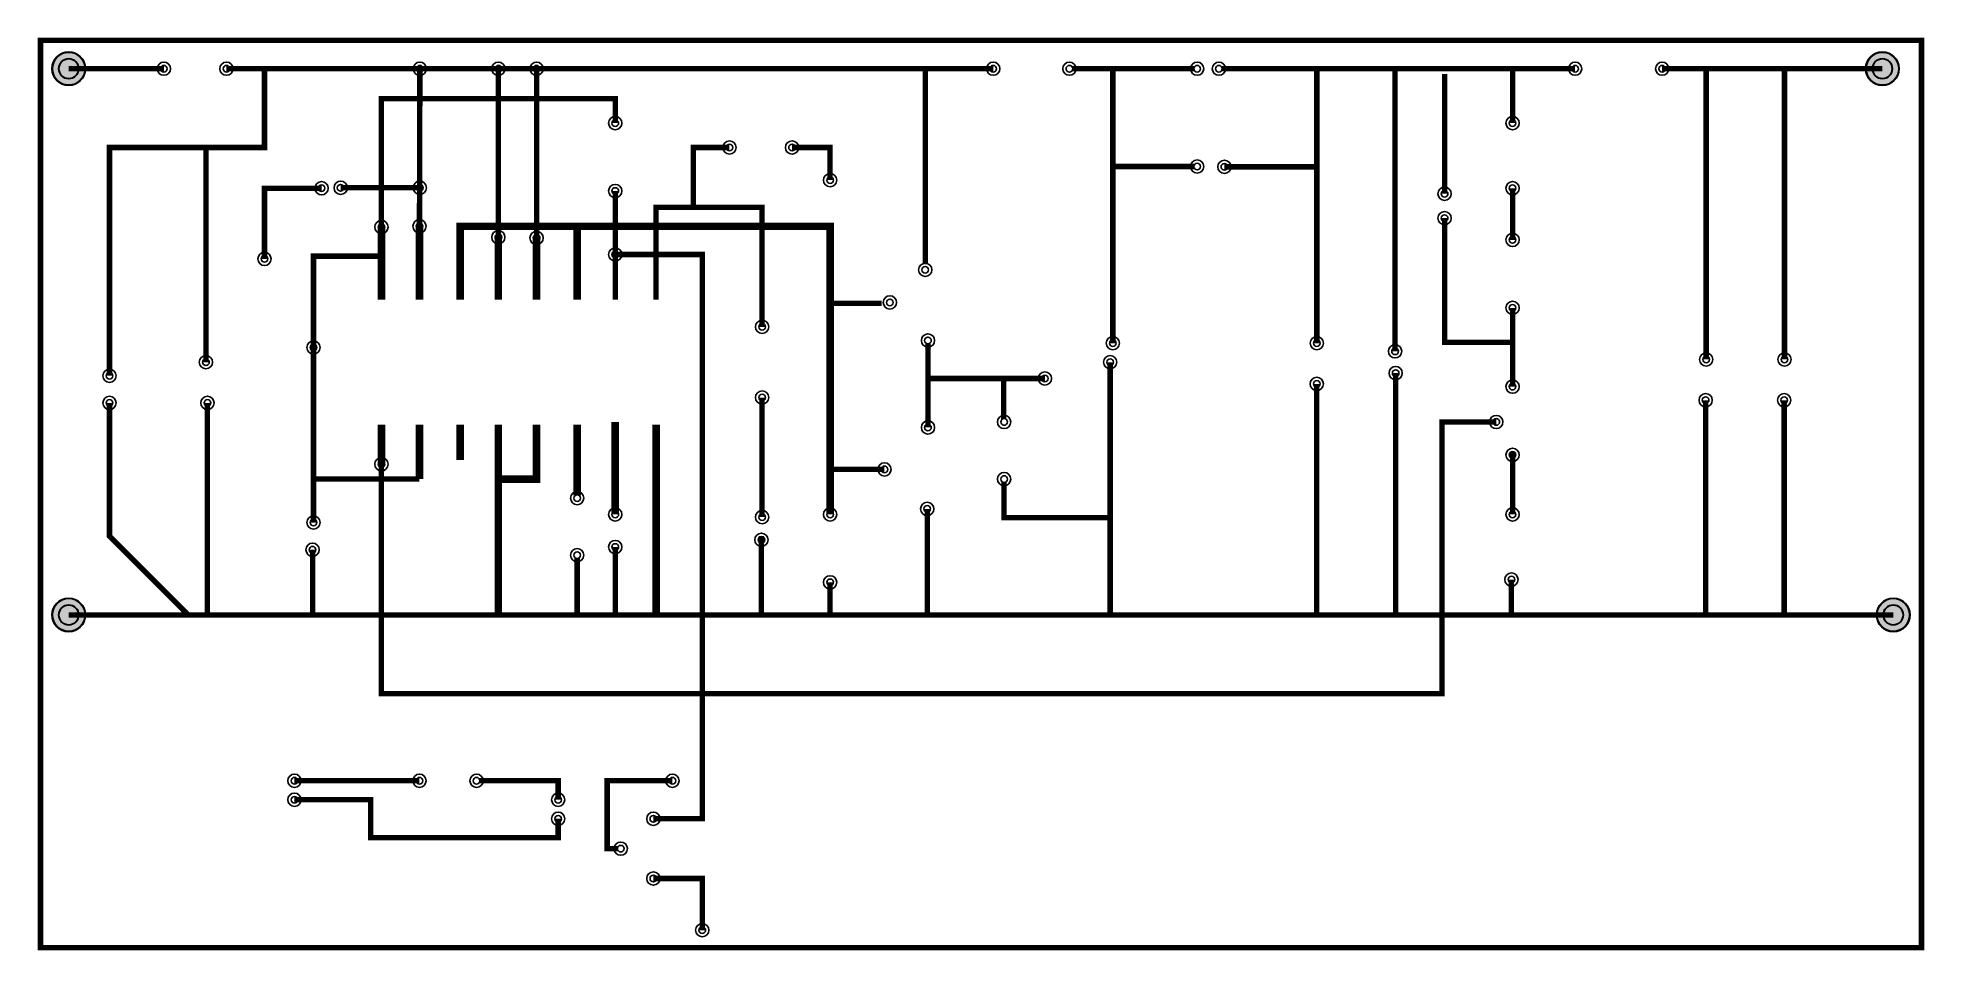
# Model space of a CAD drawing. Extents: x 38 to 3507, y 93 to 1772.
import ezdxf

# ---------------------------------------------------------------- set-up
doc = ezdxf.new("R2010")
doc.units = 9
for name, color, linetype, true_color in [('2', 7, 'Continuous', 0x008000), ('3', 7, 'Continuous', 0x00ff00), ('BoardOutLine', 7, 'Continuous', 0xff00ff), ('BottomLayer', 7, 'Continuous', 0x0000ff), ('BottomSolderMaskLayer', 7, 'Continuous', 0xaa00ff), ('Hole', 7, 'Continuous', 0x222222), ('Multi-Layer', 7, 'Continuous', 0xc0c0c0), ('TopLayer', 7, 'Continuous', 0xff0000), ('TopSolderMaskLayer', 7, 'Continuous', 0x800080)]:
    doc.layers.add(name, color=color, linetype=linetype, true_color=true_color)

msp = doc.modelspace()

# ---------------------------------------------------------------- hatches: boundary and pattern name
at = {"layer": 'BottomSolderMaskLayer'}
for points in [[(64, 1715, 1), (126, 1715, 1)], [(3399, 1715, 1), (3461, 1715, 1)], [(64, 710, 1), (126, 710, 1)], [(3419, 710, 1), (3481, 710, 1)]]:
    msp.add_hatch(color=256, dxfattribs=at).paths.add_polyline_path(points)
at = {"layer": 'TopSolderMaskLayer'}
for points in [[(64, 1715, 1), (126, 1715, 1)], [(3399, 1715, 1), (3461, 1715, 1)], [(64, 710, 1), (126, 710, 1)], [(3419, 710, 1), (3481, 710, 1)]]:
    msp.add_hatch(color=256, dxfattribs=at).paths.add_polyline_path(points)

# ---------------------------------------------------------------- linework, layer by layer
at = {"layer": '2', "const_width": 10}
for points in [[(740.681, 1715), (740, 1425)], [(885, 1404.873), (885, 1715)], [(955.347, 1715), (955.347, 1403.54)], [(740.681, 1495.94), (595, 1495.94)], [(885, 1290), (885, 1404.873)], [(955.347, 1403.54), (955.347, 1290)]]:
    msp.add_lwpolyline(points, dxfattribs=at)
at = {"layer": '3', "const_width": 10}
msp.add_lwpolyline([(1100, 1373.1), (1260, 1373.1), (1260, 335), (1170, 335)], dxfattribs=at)
at = {"layer": 'BoardOutLine', "const_width": 10}
msp.add_lwpolyline([(43, 1767), (3502, 1767), (3502, 98), (43, 98), (43, 1767)], close=True, dxfattribs=at)
at = {"layer": 'BottomLayer', "const_width": 10}
for points in [[(670, 1423.587), (670, 1660), (1100, 1660), (1100, 1615)], [(1243.347, 1460), (1243.347, 1570), (1310, 1570)], [(1425, 1570), (1495, 1570), (1495, 1510)], [(1100, 1490), (1100, 1290)], [(1175, 1290), (1175, 1460), (1370, 1460), (1370, 1425)], [(545, 1202.135), (545, 1370), (670, 1370), (670, 1423.587)], [(1370, 1240), (1370, 1425)], [(2720, 1065), (2620, 1065), (2620, 565), (670, 565), (670, 987.264)], [(510, 405), (740, 405)], [(850, 405), (995, 405), (995, 370)], [(1205, 405), (1085, 405), (1085, 280), (1105, 280)], [(995, 335), (995, 300), (650, 300), (650, 370), (510, 370)], [(1170, 225), (1260, 225), (1260, 130)]]:
    msp.add_lwpolyline(points, dxfattribs=at)
at = {"layer": 'BottomSolderMaskLayer'}
for centre, radius in [((95, 1715), 31), ((3430, 1715), 31), ((95, 1715), 18.6), ((3430, 1715), 18.6), ((95, 710), 31), ((95, 710), 18.6), ((3450, 710), 31), ((3450, 710), 18.6)]:
    msp.add_circle(centre, radius, dxfattribs=at)
at = {"layer": 'Hole'}
for centre in [(270, 1715), (385, 1715), (740.681, 1715), (885, 1715), (955.347, 1715), (1795, 1715), (1935, 1715), (2170, 1715), (2210, 1715), (2865, 1715), (3025, 1715), (1100, 1615), (2750, 1615), (1310, 1570), (1425, 1570), (2170, 1535), (2220, 1534.46), (560, 1495), (595, 1495.94), (740.681, 1495.94), (1100, 1490), (1495, 1510), (2750, 1495), (2625, 1485), (670, 1423.587), (740, 1425), (2625, 1440), (885, 1404.873), (955.347, 1403.54), (2750, 1400), (455, 1365), (1100, 1373.101), (1670, 1345), (1605, 1285), (2750, 1275), (1370, 1240), (1675, 1215), (2014.85, 1210), (2390, 1210), (347.35, 1175), (545, 1202.13), (2010, 1175), (2533.85, 1195), (3105.88, 1180), (3250, 1180), (170, 1150), (1890, 1145), (2535, 1155), (1370, 1110), (2389.85, 1135), (2750, 1130), (3105, 1105), (3249.45, 1105), (170, 1100), (350, 1100), (1675, 1055), (1815, 1065), (2720, 1065), (2750, 1004.4), (670, 987.264), (1595, 977.8), (1815, 960), (1030, 925), (1673.63, 905), (545, 880), (1100, 895), (1370, 890), (1495, 895), (2750, 895), (543.35, 830), (1100, 835), (1368.68, 848.25), (1030, 820), (1495, 770), (2747.85, 775), (510, 405), (740, 405), (845, 405), (1205, 405), (510, 370), (995, 370), (995, 335), (1170, 335), (1110, 280), (1170, 225), (1260, 130)]:
    msp.add_circle(centre, 6.102, dxfattribs=at)
at = {"layer": 'Multi-Layer'}
for centre, radius in [((95, 1715), 30), ((3430, 1715), 30), ((95, 1715), 18), ((270, 1715), 12.205), ((385, 1715), 12.205), ((740.681, 1715), 12.205), ((885, 1715), 12.205), ((955.347, 1715), 12.205), ((1795, 1715), 12.205), ((1935, 1715), 12.205), ((2170, 1715), 12.205), ((2210, 1715), 12.205), ((2865, 1715), 12.205), ((3025, 1715), 12.205), ((3430, 1715), 18), ((1100, 1615), 12.205), ((2750, 1615), 12.205), ((1310, 1570), 12.205), ((1425, 1570), 12.205), ((2170, 1535), 12.205), ((2220, 1534.46), 12.205), ((560, 1495), 12.205), ((595, 1495.94), 12.205), ((740.681, 1495.94), 12.205), ((1100, 1490), 12.205), ((1495, 1510), 12.205), ((2625, 1485), 12.205), ((2750, 1495), 12.205), ((670, 1423.587), 12.205), ((740, 1425), 12.205), ((2625, 1440), 12.205), ((885, 1404.873), 12.205), ((955.347, 1403.54), 12.205), ((2750, 1400), 12.205), ((455, 1365), 12.205), ((1100, 1373.101), 12.205), ((1670, 1345), 12.205), ((1605, 1285), 12.205), ((2750, 1275), 12.205), ((1370, 1240), 12.205), ((545, 1202.13), 12.205), ((1675, 1215), 12.205), ((2014.85, 1210), 12.205), ((2390, 1210), 12.205), ((347.35, 1175), 12.205), ((2010, 1175), 12.205), ((2533.85, 1195), 12.205), ((3105.88, 1180), 12.205), ((3250, 1180), 12.205), ((170, 1150), 12.205), ((1890, 1145), 12.205), ((2389.85, 1135), 12.205), ((2535, 1155), 12.205), ((170, 1100), 12.205), ((350, 1100), 12.205), ((1370, 1110), 12.205), ((2750, 1130), 12.205), ((3105, 1105), 12.205), ((3249.45, 1105), 12.205), ((1815, 1065), 12.205), ((2720, 1065), 12.205), ((1675, 1055), 12.205), ((2750, 1004.4), 12.205), ((670, 987.264), 12.205), ((1595, 977.8), 12.205), ((1815, 960), 12.205), ((1030, 925), 12.205), ((1100, 895), 12.205), ((1370, 890), 12.205), ((1495, 895), 12.205), ((1673.63, 905), 12.205), ((2750, 895), 12.205), ((545, 880), 12.205), ((543.35, 830), 12.205), ((1100, 835), 12.205), ((1368.68, 848.25), 12.205), ((1030, 820), 12.205), ((1495, 770), 12.205), ((2747.85, 775), 12.205), ((95, 710), 30), ((3450, 710), 30), ((95, 710), 18), ((3450, 710), 18), ((510, 405), 12.205), ((740, 405), 12.205), ((845, 405), 12.205), ((1205, 405), 12.205), ((510, 370), 12.205), ((995, 370), 12.205), ((995, 335), 12.205), ((1170, 335), 12.205), ((1110, 280), 12.205), ((1170, 225), 12.205), ((1260, 130), 12.205)]:
    msp.add_circle(centre, radius, dxfattribs=at)
at = {"layer": 'TopLayer', "const_width": 10}
for points in [[(95, 1715), (270, 1715)], [(170, 1150), (170, 1570), (455, 1570), (455, 1715)], [(385, 1715), (1795, 1715)], [(1670, 1710), (1670, 1355)], [(1940, 1715), (2165, 1715)], [(2014.85, 1715), (2014.85, 1210)], [(2215, 1715), (2865, 1715)], [(2390, 1210), (2390, 1715)], [(2533.85, 1715), (2533.85, 1195)], [(2625, 1705), (2625, 1485)], [(2750, 1615), (2750, 1715)], [(3025, 1715), (3430, 1715)], [(3105.881, 1715), (3105.881, 1180)], [(3250, 1180), (3250, 1715)], [(347.347, 1570), (347.347, 1175)], [(2020, 1535), (2165, 1535)], [(2390, 1534.464), (2220, 1534.464)], [(560, 1495), (455, 1495), (455, 1365)], [(2750, 1400), (2750, 1495)], [(670, 1423.586), (670, 1290)], [(740, 1425), (740, 1290)], [(815, 1290), (815, 1425), (1495, 1425), (1495, 895)], [(1030, 1290), (1030, 1425)], [(2750, 1211.464), (2625, 1211.464), (2625, 1440)], [(885, 1404.873), (885, 1290)], [(955.347, 1403.54), (955.347, 1290)], [(1495, 1283.353), (1590, 1283.353)], [(2750, 1130), (2750, 1275)], [(1675, 1210), (1675, 1055)], [(545, 880), (545, 1202.135)], [(2010, 1175), (2010, 710)], [(1675, 1145), (1890, 1145)], [(1814.369, 1145), (1814.369, 1070)], [(2535, 1155), (2535, 710)], [(1370, 890), (1370, 1110)], [(2389.85, 710), (2389.85, 1135)], [(346, 710), (315, 710), (170, 855), (170, 1100)], [(350, 1100), (350, 710)], [(3105, 1105), (3105, 710), (3450, 710)], [(3249.453, 710), (3249.453, 1105)], [(670, 987.263), (670, 1060)], [(740, 959.939), (740, 1060)], [(815, 1060), (815, 995)], [(885, 1060), (885, 710)], [(885, 959.938), (955, 959.938), (955, 1060)], [(1030, 1060), (1030, 930)], [(1100, 1065), (1100, 895)], [(1175, 1060), (1175, 710)], [(2750, 1010), (2750, 895)], [(1495, 977.798), (1595, 977.798)], [(545, 959.939), (740, 959.938)], [(2010, 888.9), (1815, 888.9), (1815, 955)], [(1673.628, 710), (1673.628, 905)], [(543.347, 710), (543.347, 830)], [(1100, 835), (1100, 710)], [(1368.68, 710), (1368.68, 855)], [(1030, 815), (1030, 710)], [(1495, 770), (1495, 710)], [(2747.85, 710), (2747.85, 775)], [(3105, 710), (95, 710)]]:
    msp.add_lwpolyline(points, dxfattribs=at)
at = {"layer": 'TopSolderMaskLayer', "const_width": 14}
for points in [[(670, 1423.586), (670, 1290)], [(740, 1425), (740, 1290)], [(815, 1290), (815, 1425), (1495, 1425), (1495, 895)], [(1030, 1290), (1030, 1425)], [(885, 1404.873), (885, 1290)], [(955.347, 1403.54), (955.347, 1290)], [(670, 987.263), (670, 1060)], [(740, 959.939), (740, 1060)], [(740, 959.939), (740, 1060)], [(815, 1060), (815, 995)], [(885, 1060), (885, 710)], [(885, 959.938), (955, 959.938), (955, 1060)], [(1030, 1060), (1030, 930)], [(1100, 1065), (1100, 895)], [(1175, 1060), (1175, 710)]]:
    msp.add_lwpolyline(points, dxfattribs=at)
at = {"layer": 'TopSolderMaskLayer'}
for centre, radius in [((95, 1715), 31), ((3430, 1715), 31), ((95, 1715), 18.6), ((3430, 1715), 18.6), ((95, 710), 31), ((95, 710), 18.6), ((3450, 710), 31), ((3450, 710), 18.6)]:
    msp.add_circle(centre, radius, dxfattribs=at)

doc.saveas('drawing.dxf')
